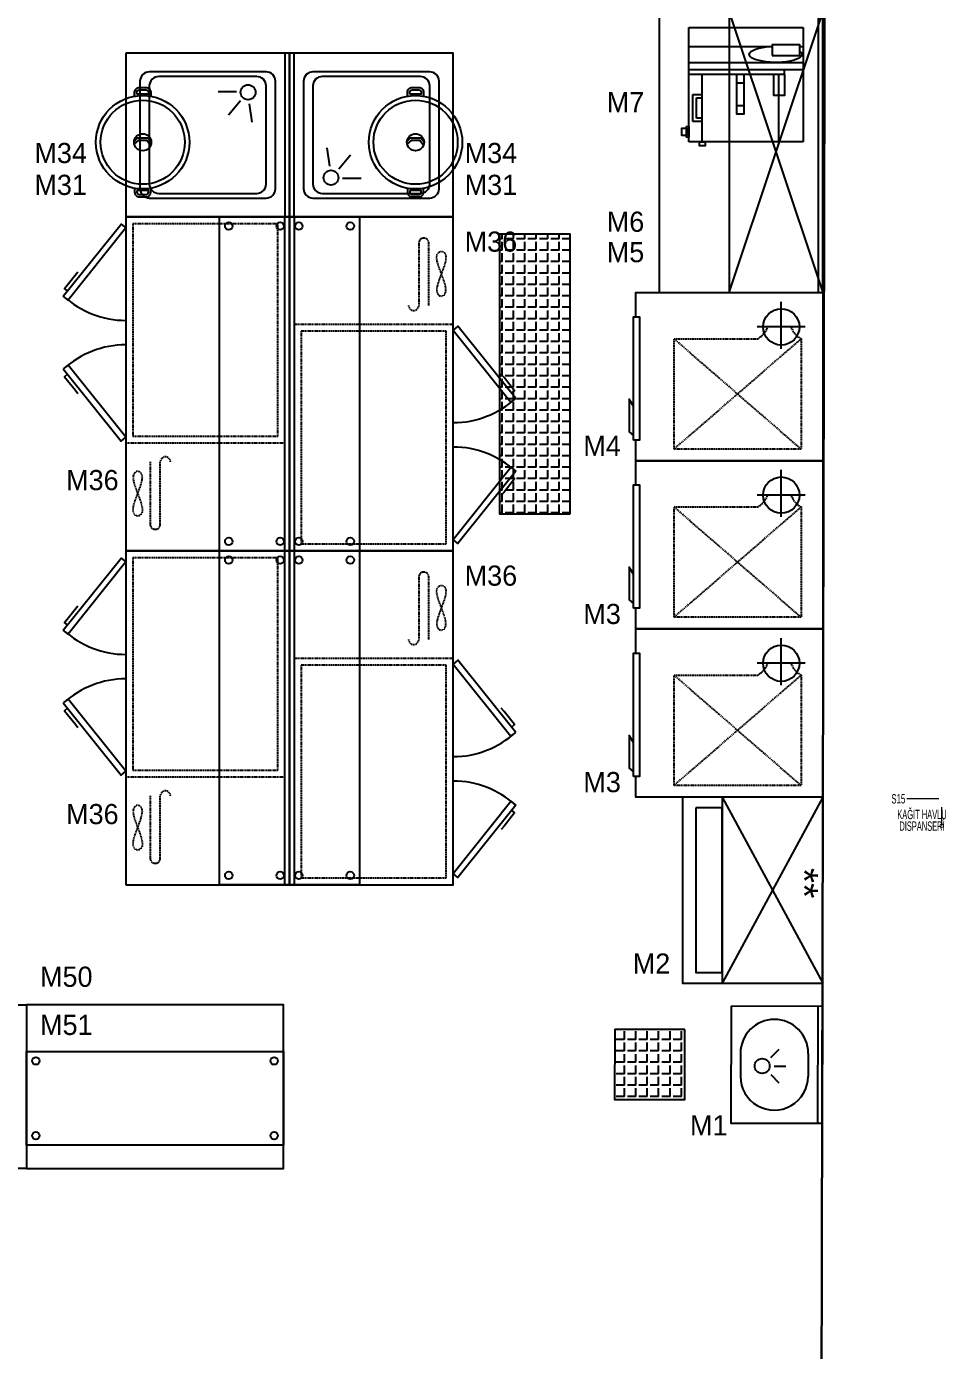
# Model space of a CAD drawing. Header units: centimetres. Extents: x 5488 to 20269, y -31398 to -19684.
# Drawn here: x 8001 to 8388, y -22776 to -22210 of the extents above; entities that cross this region are included whole.
import ezdxf
from ezdxf import colors
from ezdxf.entities.mleader import LeaderData, LeaderLine
from ezdxf.enums import TextEntityAlignment as Align
from ezdxf.math import Vec2, Vec3

# ---------------------------------------------------------------- set-up
doc = ezdxf.new("R2010")
doc.units = ezdxf.units.CM
doc.linetypes.add('DASHED', pattern=[0.75, 0.5, -0.25])
doc.layers.add('CIHAZ', color=2, linetype='Continuous')
doc.layers.add('S2000-002 Çizgi', color=7, linetype='Continuous')
for name, color, linetype, lineweight in [('xxx_Auto_Duvar_Duvar Plan Kesit', 7, 'Continuous', 30), ('xxx_Auto_Kaplama_Ahşap', 34, 'Continuous', 0), ('xxx_Auto_SIGN_GENERAL', 51, 'Continuous', 0)]:
    doc.layers.add(name, color=color, linetype=linetype, lineweight=lineweight)
doc.styles.add('AUTOBAN', font='')
doc.styles.add('ROMANS', font='romans')
doc.styles.get("Standard").update_dxf_attribs({"font": 'arial.ttf'})
doc.styles.add('TAKSİM', font='GOTHIC.TTF', dxfattribs={"height": 20})
doc.styles.get('AUTOBAN').set_extended_font_data('Helvetica Normal Tr')
pattern_1 = [(0, (-2493.5537, -2188.7503), (0, 0.5588), [0.4064, -0.1524]), (90, (-2493.5537, -2188.7503), (-0.5588, 0), [0.4064, -0.1524])]

# ---------------------------------------------------------------- blocks, each defined once
blk = doc.blocks.new('_DotSmall')
at = {"color": 0, "linetype": 'ByBlock', "const_width": 0.5}
blk.add_lwpolyline([(-0.0625, 0, 1), (0.0625, 0, 1)], format="xyb", close=True, dxfattribs=at)
blk = doc.blocks.new('A$Cb171cddd')
at = {"layer": 'S2000-002 Çizgi', "color": 1}
for p, q in [((21.66, 52.76), (29.47, 53.87)), ((16.52, 47.29), (16.52, 39.4)), ((20.43, 48.95), (26.53, 43.94))]:
    blk.add_line(p, q, dxfattribs=at)
for points in [[(0, 0), (70, 0), (70, 70), (0, 70)], [(0, 68), (70, 68), (70, 70), (0, 70)]]:
    blk.add_lwpolyline(points, close=True, dxfattribs=at)
for points in [[(12, 6), (58, 6, 0.414214), (62, 10), (62, 60, 0.414214), (58, 64), (12, 64, 0.414214), (8, 60), (8, 10, 0.414214)], [(14, 10), (56, 10, 0.414214), (60, 14), (60, 56, 0.414214), (56, 60), (14, 60, 0.414214), (10, 56), (10, 14, 0.414214)]]:
    blk.add_lwpolyline(points, format="xyb", close=True, dxfattribs=at)
blk.add_circle((16.71, 52.26), 3.19, dxfattribs=at)
blk = doc.blocks.new('A$C6F0A1182')
at = {"layer": 'S2000-002 Çizgi'}
h = blk.add_hatch(dxfattribs=at)
h.set_pattern_fill('ANGLE', color=1, scale=0.08, style=0)
h.set_pattern_definition(pattern_1)
h.paths.add_polyline_path([(127.26, 19.45), (127.26, 21.05, 0.709269), (121.57, 7.46), (122.92, 8.42, -0.737645)])
h.paths.add_polyline_path([(127.26, 17.73), (131.43, 20.14), (127.26, 22.55)])
h = blk.add_hatch(dxfattribs=at)
h.set_pattern_fill('ANGLE', color=1, scale=0.08, style=0)
h.set_pattern_definition(pattern_1)
h.paths.add_polyline_path([(131.82, 16.55, -0.822352), (127.26, 6.65), (127.26, 5.05, 0.795802), (132.85, 17.78)])
h.paths.add_polyline_path([(123.08, 5.74), (127.26, 3.33), (127.26, 8.15)])
at = {"layer": 'S2000-002 Çizgi', "color": 1}
for p, q in [((131.82, 16.55), (132.85, 17.78)), ((122.92, 8.42), (121.57, 7.46))]:
    blk.add_line(p, q, dxfattribs=at)
for points in [[(0, 0), (140, 0), (140, 70), (0, 70)], [(131.43, 20.14), (127.26, 22.55), (127.26, 17.73)], [(123.08, 5.74), (127.26, 8.15), (127.26, 3.33)]]:
    blk.add_lwpolyline(points, close=True, dxfattribs=at)
for centre, radius, start, end in [((126.79, 13.26), 7.81, 86.5995, 227.987), ((126.79, 13.27), 6.2, 85.7296, 231.3862), ((128.59, 12.06), 7.13, 259.2325, 53.2838), ((128.56, 12.05), 5.55, 256.3911, 54.12)]:
    blk.add_arc(centre, radius, start, end, dxfattribs=at)
blk = doc.blocks.new('A$C734D7A9C')
at = {"layer": 'CIHAZ', "color": 1}
for p, q in [((14.73, 75.33), (14.73, 54.78)), ((24.09, 65.06), (3.98, 65.06))]:
    blk.add_line(p, q, dxfattribs=at)
at = {"layer": 'CIHAZ', "color": 1, "linetype": 'DASHED'}
for p, q in [((67.01, 73.52), (19.82, 19.15)), ((19.82, 73.52), (67.01, 19.15))]:
    blk.add_line(p, q, dxfattribs=at)
at = {"layer": 'CIHAZ', "color": 1}
for points in [[(63.2, 1.82), (10.36, 1.82), (10.36, 4.32), (63.2, 4.32)], [(61.2, 1.82), (48.6, 1.82), (45.6, 0), (59.6, 0)]]:
    blk.add_lwpolyline(points, close=True, dxfattribs=at)
blk.add_circle((14.73, 65.06), 7.76, dxfattribs=at)
at = {"layer": 'S2000-002 Çizgi', "color": 1, "linetype": 'DASHED'}
for p, q in [((19.82, 73.52), (67.01, 73.52)), ((67.01, 73.52), (67.01, 19.15)), ((19.82, 19.15), (19.82, 54.92)), ((67.01, 19.15), (19.82, 19.15))]:
    blk.add_line(p, q, dxfattribs=at)
at = {"layer": 'S2000-002 Çizgi', "color": 1}
blk.add_lwpolyline([(10.36, 2.81), (0, 2.81), (0, 82.81), (72, 82.81), (72, 2.81), (63.2, 2.81)], dxfattribs=at)
at = {"layer": 'S2000-002 Çizgi', "color": 1, "linetype": 'DASHED'}
for centre, radius, start, end in [((11.6, 78.09), 9.4, 291.2079, 330.9566), ((11, 49.89), 10.16, 29.6907, 66.7752)]:
    blk.add_arc(centre, radius, start, end, dxfattribs=at)
blk = doc.blocks.new('A$C09640274')
at = {"layer": 'S2000-002 Çizgi', "color": 1}
blk.add_line((143, 94.83), (0, 94.83), dxfattribs=at)
for points in [[(143, 26.83), (143, 96.83), (0, 96.83), (0, 26.83)], [(0, 96.83), (143, 96.83), (143, 66.83), (0, 66.83)], [(34.05, 0), (3.15, 24.77), (4.8, 26.83), (35.7, 2.06)], [(65.2, 0), (96.1, 24.77), (94.44, 26.83), (63.55, 2.06)]]:
    blk.add_lwpolyline(points, close=True, dxfattribs=at)
at = {"layer": 'S2000-002 Çizgi', "color": 1, "linetype": 'DASHED'}
blk.add_lwpolyline([(94, 91.83), (3, 91.83), (3, 29.83), (94, 29.83)], close=True, dxfattribs=at)
blk.add_lwpolyline([(97, 94.83), (97, 26.83)], dxfattribs=at)
for points in [[(131.67, 41.51), (105, 41.51, -1), (105, 45.86)], [(105, 37.17), (131.67, 37.17, 1), (131.67, 41.51)]]:
    blk.add_lwpolyline(points, format="xyb", dxfattribs=at)
at = {"layer": 'S2000-002 Çizgi', "color": 1, "linetype": 'DASHED', "ltscale": 0.1}
blk.add_lwpolyline([(125.56, 29.86), (124.1, 30.03), (122.4, 30.48), (120.54, 31.12), (118.59, 31.86), (116.64, 32.59), (114.78, 33.23), (113.07, 33.69), (111.62, 33.86), (110.47, 33.69), (109.66, 33.23), (109.17, 32.59), (109, 31.86), (109.17, 31.12), (109.66, 30.48), (110.47, 30.03), (111.62, 29.86), (113.07, 30.03), (114.78, 30.48), (116.64, 31.12), (118.59, 31.86), (120.54, 32.59), (122.4, 33.23), (124.1, 33.69), (125.56, 33.86), (126.7, 33.69), (127.52, 33.23), (128.01, 32.59), (128.17, 31.86), (128.01, 31.12), (127.52, 30.48), (126.7, 30.03)], close=True, dxfattribs=at)
at = {"layer": 'S2000-002 Çizgi', "color": 1}
for points in [[(31.79, 1.81), (30.72, 0.48), (25.05, 5.03), (23.6, 6.19)], [(67.46, 1.81), (68.52, 0.48), (74.19, 5.03), (75.64, 6.19)]]:
    blk.add_lwpolyline(points, dxfattribs=at)
for centre in [(4, 92.83), (139, 92.83), (4, 70.83), (139, 70.83)]:
    blk.add_circle(centre, 1.6, dxfattribs=at)
for centre, start, end in [((4.8, 26.83), 317.4568, 0), ((94.44, 26.83), 180, 222.5432)]:
    blk.add_arc(centre, 39.6, start, end, dxfattribs=at)
blk = doc.blocks.new('A$C23AD12AD')
at = {"layer": 'S2000-002 Çizgi', "color": 1}
for p, q in [((0, 39), (50, 39)), ((0, 37), (50, 37)), ((20.08, 33), (29.92, 33)), ((25.53, 18.48), (25.53, 23.48)), ((21.86, 16.96), (18.33, 20.5)), ((29.2, 16.96), (32.74, 20.5)), ((0, 0), (50, 0)), ((20.08, 4), (29.92, 4))]:
    blk.add_line(p, q, dxfattribs=at)
blk.add_lwpolyline([(0, 0), (50, 0), (50, 39), (0, 39)], close=True, dxfattribs=at)
blk.add_circle((25.53, 13.29), 3.19, dxfattribs=at)
for centre, start, end in [((20.08, 18.5), 90, 270), ((29.92, 18.5), 270, 90)]:
    blk.add_arc(centre, 14.5, start, end, dxfattribs=at)
blk = doc.blocks.new('A$C1b705d41')
at = {"color": 1}
for points in [[(0, 79.69), (0, 0), (60, 0), (60, 79.69)], [(5.64, 75.1), (5.64, 4.59), (16.91, 4.59), (16.91, 75.1)]]:
    blk.add_lwpolyline(points, close=True, dxfattribs=at)
for points in [[(16.91, 79.69), (60, 0)], [(60, 79.69), (16.91, 0)], [(16.91, 79.69), (16.91, 0)]]:
    blk.add_lwpolyline(points, dxfattribs=at)
blk.add_text('**', height=12, rotation=270, dxfattribs=at).set_placement((46.01, 49.34))
blk = doc.blocks.new('A$C074C243F')
at = {"layer": 'S2000-002 Çizgi', "color": 1}
for p, q in [((0, 51.99), (49, 51.99)), ((0, 2.99), (0, 51.99)), ((8.2, 50.55), (8.2, 51.99)), ((15, 2.99), (15, 51.99)), ((18, 2.99), (18, 51.99)), ((49, 51.99), (49, 2.99)), ((20, 44.05), (18, 44.05)), ((20, 2.99), (20, 44.05)), ((8.2, 2.99), (8.2, 38.76)), ((23.76, 23.65), (23.76, 26.53)), ((33.4, 23.65), (33.4, 26.53)), ((28.7, 4.79), (28.7, 8.79)), ((30.2, 6.29), (30.2, 8.79)), ((38.8, 6.29), (30.2, 6.29)), ((38.8, 8.79), (38.8, 6.29)), ((40.3, 8.79), (40.3, 4.79)), ((49, 2.99), (0, 2.99)), ((40.3, 4.79), (28.7, 4.79))]:
    blk.add_line(p, q, dxfattribs=at)
for points in [[(12.02, 38.76), (12.02, 50.55), (7.42, 50.55), (7.42, 38.76)], [(20, 39.42), (20, 44.05), (29.2, 44.05), (29.2, 39.42)], [(20, 8.79), (20, 41.36), (49, 41.36), (49, 8.79)], [(20, 23.65), (20, 26.53), (37.15, 26.53), (37.15, 23.65)], [(49, 7.57), (49, 10.01), (50.74, 10.01), (50.74, 7.57)], [(46.98, 2.99), (46.98, 2.06), (42.35, 2.06), (42.35, 2.99)], [(46.2, 2.06), (46.2, 0), (43.13, 0), (43.13, 2.06)]]:
    blk.add_lwpolyline(points, close=True, dxfattribs=at)
at = {"layer": 'S2000-002 Çizgi', "color": 1, "extrusion": (0, 0, -1)}
blk.add_ellipse((11.52, 40.17), major_axis=(0, -11.26), ratio=0.305663, start_param=2.742076, end_param=7.728163, dxfattribs=at)
blk = doc.blocks.new('A$Cc7f57a8c')
for points in [[(16.55, 43.14), (16.55, 44.87, -0.414214), (18.55, 46.87), (21.45, 46.87, -0.414214), (23.45, 44.87), (23.45, 43.14)], [(16.55, 3.74), (16.55, 2, 0.414214), (18.55, 0), (21.45, 0, 0.414214), (23.45, 2), (23.45, 3.74)]]:
    blk.add_lwpolyline(points, format="xyb")
for points in [[(17.55, 44.05), (17.55, 44.87, -0.414214), (18.55, 45.87), (21.45, 45.87, -0.414214), (22.45, 44.87), (22.45, 44.05)], [(17.55, 2.83), (17.55, 2, 0.414214), (18.55, 1), (21.45, 1, 0.414214), (22.45, 2), (22.45, 2.83)]]:
    blk.add_lwpolyline(points, format="xyb", close=True)
for points in [[(23.65, 23.49), (22.26, 25.16), (17.69, 25.16), (16.35, 23.76)], [(23.4, 22.08), (21.79, 24.16), (18.12, 24.16), (16.4, 22.75)]]:
    blk.add_lwpolyline(points)
for radius in [20, 18, 3.66]:
    blk.add_circle((20, 23.44), radius)
blk = doc.blocks.new('A$C1e03b758')
at = {"layer": 'xxx_Auto_SIGN_GENERAL', "color": 12, "insert": (-21.39, -96.62), "char_height": 4, "attachment_point": 5, "line_spacing_factor": 0.75, "style": 'ROMANS'}
blk.add_mtext_dynamic_manual_height_columns('{\\fArial|b0|i0|c162|p34;\\W0.5;KAĞIT HAVLU DİSPANSERİ}', width=26.804, gutter_width=20, heights=[0], dxfattribs=at)
at = {"layer": 'xxx_Auto_SIGN_GENERAL', "color": 12}
ml = blk.add_multileader_mtext('Standard', dxfattribs=at)
ml.set_content('{\\W0.6;S15}', color=12, style='AUTOBAN')
ml.set_leader_properties()
ml.set_arrow_properties(name='DOTSMALL')
ml.build(insert=Vec2(0, 0))
ml.multileader.update_dxf_attribs({"has_text_frame": 1, "dogleg_length": 2.04, "arrow_head_size": 3})
ctx = ml.context
ctx.base_point, ctx.arrow_head_size, ctx.landing_gap_size, ctx.plane_origin = Vec3(-34.88, -87.38), 3, 0.6, Vec3(-57.93, -4.69)
ctx.text_align_type = 2
notes = []
notes.append((ctx, [(1, (1, 1, 0), (-12.96, -87.38), (-1, 0), 15, [(0, [(-12.96, -98.88)], 0, [])])]))
ctx.mtext.insert, ctx.mtext.width, ctx.mtext.defined_height, ctx.mtext.alignment, ctx.mtext.flow_direction = Vec3(-28.56, -85.38), 4.2015, 4.28, 3, 5
for ctx, leaders in notes:
    for number, flags, end, landing, length, lines in leaders:
        leader = LeaderData()
        leader.index, (leader.has_last_leader_line, leader.has_dogleg_vector, leader.attachment_direction) = number, flags
        leader.last_leader_point, leader.dogleg_vector, leader.dogleg_length = Vec3(end), Vec3(landing), length
        for number, points, colour, breaks in lines:
            line = LeaderLine()
            line.index, line.vertices, line.color, line.breaks = number, Vec3.list(points), colors.encode_raw_color(colour), breaks
            leader.lines.append(line)
        ctx.leaders.append(leader)

msp = doc.modelspace()

# ---------------------------------------------------------------- hatches: boundary and pattern name
h = msp.add_hatch()
h.set_pattern_fill('ANGLE', color=256, scale=0.7, angle=90)
h.set_pattern_definition([(90, (-9774.0117, 15.2187), (-4.8895, -3e-13), [3.556, -1.3335]), (180, (-9774.0117, 15.2187), (3e-13, -4.8895), [3.556, -1.3335])])
h.paths.add_polyline_path([(8203.74, -22418.34), (8233.74, -22418.34), (8233.74, -22298.34), (8203.74, -22298.34)])
h = msp.add_hatch()
h.set_pattern_fill('ANGLE', color=256, scale=0.7, angle=90)
h.set_pattern_definition([(90, (-10220.387, 0), (-4.8895, -3e-13), [3.556, -1.3335]), (180, (-10220.387, 0), (3e-13, -4.8895), [3.556, -1.3335])])
h.paths.add_polyline_path([(8252.87, -22668.95), (8282.87, -22669.02), (8282.93, -22639.02), (8252.93, -22638.95)])

# ---------------------------------------------------------------- linework, layer by layer
for points in [[(8271.96, -22323.46), (8341.96, -22323.46), (8341.96, -22203.46), (8271.96, -22203.46)], [(8339.96, -22323.46), (8341.96, -22323.46), (8341.96, -22203.46), (8339.96, -22203.46)], [(8233.74, -22418.34), (8203.74, -22418.34), (8203.74, -22298.34), (8233.74, -22298.34)], [(8282.93, -22639.02), (8252.93, -22638.95), (8252.87, -22668.95), (8282.87, -22669.02)]]:
    msp.add_lwpolyline(points, close=True)
at = {"layer": 'S2000-002 Çizgi', "color": 1}
for p, q in [((8301.96, -22323.46), (8341.96, -22203.46)), ((8301.96, -22203.46), (8341.96, -22323.46))]:
    msp.add_line(p, q, dxfattribs=at)
msp.add_lwpolyline([(8301.96, -22323.46), (8341.96, -22323.46), (8341.96, -22203.46), (8301.96, -22203.46)], close=True, dxfattribs=at)
at = {"layer": 'S2000-002 Çizgi', "color": 1, "elevation": 85}
msp.add_lwpolyline([(8001.17, -22698.45), (8111.17, -22698.45), (8111.17, -22628.45), (8001.17, -22628.45)], close=True, dxfattribs=at)
at = {"layer": 'S2000-002 Çizgi', "elevation": 85}
msp.add_lwpolyline([(8111.17, -22688.45), (8001.17, -22688.45), (8001.17, -22648.45), (8111.17, -22648.45)], close=True, dxfattribs=at)
at = {"layer": 'S2000-002 Çizgi'}
for centre in [(8005.17, -22652.45, 85), (8107.17, -22652.45, 85), (8005.17, -22684.45, 85), (8107.17, -22684.45, 85)]:
    msp.add_circle(centre, 1.6, dxfattribs=at)
at = {"layer": 'xxx_Auto_Duvar_Duvar Plan Kesit'}
msp.add_lwpolyline([(6864.46, -22081.2), (6864.73, -22068.94), (7150.73, -22061.47), (7150.3, -22091.14), (7163.3, -22091.38), (7163.83, -22062.02), (7367.51, -22057.89), (7366.04, -22139), (7378.12, -22139.21), (7379.57, -22058.28), (8343.11, -22038.28), (8341.11, -22923.93), (8420.38, -22923.93), (8419.86, -22701.09), (8430.65, -22701.04), (8430.59, -22673.72), (8418.86, -22673.75), (8419.23, -22633.61), (8400.3, -22633.85), (8405.96, -22334.51)], dxfattribs=at)

# ---------------------------------------------------------------- block references
for name, p, rotation in [('A$Cb171cddd', (8043.74, -22221), 270), ('A$Cb171cddd', (8183.74, -22291), 90), ('A$C09640274', (8016.91, -22291), 270), ('A$C09640274', (8210.57, -22434), 90), ('A$C09640274', (8016.91, -22434), 270), ('A$C09640274', (8210.57, -22577), 90)]:
    msp.add_blockref(name, p, dxfattribs=dict(rotation=rotation))
for name, p in [('A$Cc7f57a8c', (8030.9, -22282.56)), ('A$Cc7f57a8c', (8147.66, -22282.56)), ('A$C1b705d41', (8281.96, -22619.15))]:
    msp.add_blockref(name, p)
at = {"layer": 'S2000-002 Çizgi'}
for name, p, rotation in [('A$C074C243F', (8281.59, -22209.97), 270), ('A$C734D7A9C', (8259.14, -22323.46), 270), ('A$C734D7A9C', (8259.14, -22395.46), 270), ('A$C734D7A9C', (8259.14, -22467.46), 270), ('A$C23AD12AD', (8302.78, -22629.06), 269.8701228158615)]:
    msp.add_blockref(name, p, dxfattribs=dict(at, rotation=rotation))
at = {"layer": 'S2000-002 Çizgi', "color": 1, "xscale": -1, "rotation": 180}
msp.add_blockref('A$C6F0A1182', (7861.17, -22628.45, 85), dxfattribs=at)
at = {"layer": 'xxx_Auto_Kaplama_Ahşap'}
msp.add_blockref('A$C1e03b758', (8405.82, -22452.84), dxfattribs=at)

# ---------------------------------------------------------------- texts
at = {"style": 'TAKSİM'}
for s, p in [('M7', (8257.52, -22246.3)), ('M34', (8015.8, -22268.04)), ('M34', (8199.93, -22268.04)), ('M31', (8015.8, -22281.68)), ('M31', (8199.93, -22281.68)), ('M6', (8257.52, -22297.46)), ('M36', (8199.93, -22305.98)), ('M5', (8257.52, -22310.49)), ('M4', (8247.52, -22393.39)), ('M36', (8029.36, -22408.08)), ('M36', (8199.93, -22448.98)), ('M3', (8247.52, -22465.39)), ('M3', (8247.52, -22537.39)), ('M36', (8029.36, -22551.08)), ('M2', (8268.65, -22615.08)), ('M50', (8018.21, -22620.72)), ('M51', (8018.21, -22641.34)), ('M1', (8293.16, -22684.34))]:
    msp.add_text(s, height=8.64, dxfattribs=at).set_placement(p, align=Align.CENTER)

doc.saveas('drawing.dxf')
